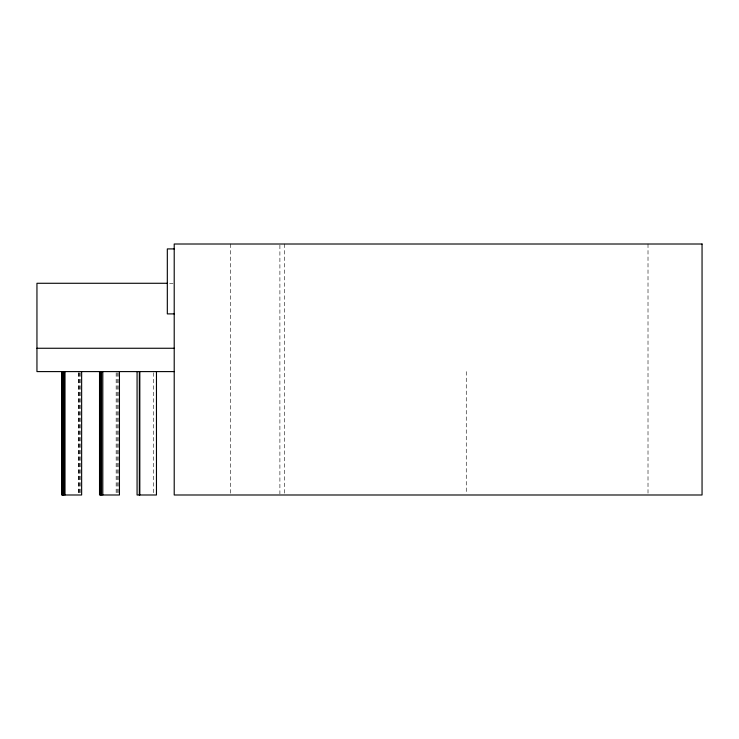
<?xml version="1.0" encoding="UTF-8"?>
<svg xmlns="http://www.w3.org/2000/svg" width="739" height="739" viewBox="0 0 739 739"><rect width="100%" height="100%" fill="white"/><g stroke="black" fill="none" stroke-linecap="round" stroke-linejoin="round"><path stroke-width="0.55" stroke-dasharray="3.69 2.77" d="M169.591 283.277L173.055 283.277M648.011 244.009L648.011 493.837M466.263 371.597L466.263 493.837M284.524 244.009L284.524 493.837M279.896 245.163L279.896 493.837M230.485 244.009L230.485 493.837M153.712 372.752L153.712 493.837M118.157 372.752L118.157 493.837M117.141 372.752L117.141 493.837M116.162 372.752L116.162 493.837M80.209 372.752L80.209 493.837M79.341 372.752L79.341 493.837M78.897 372.752L78.897 493.837M78.362 372.752L78.362 493.837"/><path stroke-width="1.11" d="M174.21 248.914L167.319 248.914L167.319 313.899L174.21 313.899M167.291 283.277L36.95 283.277L36.95 371.597L174.21 371.597M36.95 348.263L174.21 348.263M156.465 371.597L156.465 494.991L137.075 494.991L137.075 371.597M139.819 371.597L139.819 494.991M139.338 371.597L139.338 494.991M119.45 371.597L119.45 494.991L99.525 494.991L99.525 371.597M102.804 371.597L102.804 494.991M101.52 371.597L101.52 494.991M100.495 371.597L100.495 494.991M81.641 371.597L81.641 494.991L61.716 494.991L61.716 371.597M65.004 371.597L65.004 494.991M63.785 371.597L63.785 494.991M63.572 371.597L63.572 494.991M62.695 371.597L62.695 494.991M62.252 371.597L62.252 494.991M702.05 244.009L174.21 244.009L174.21 494.991L702.05 494.991L702.05 244.009"/></g></svg>
